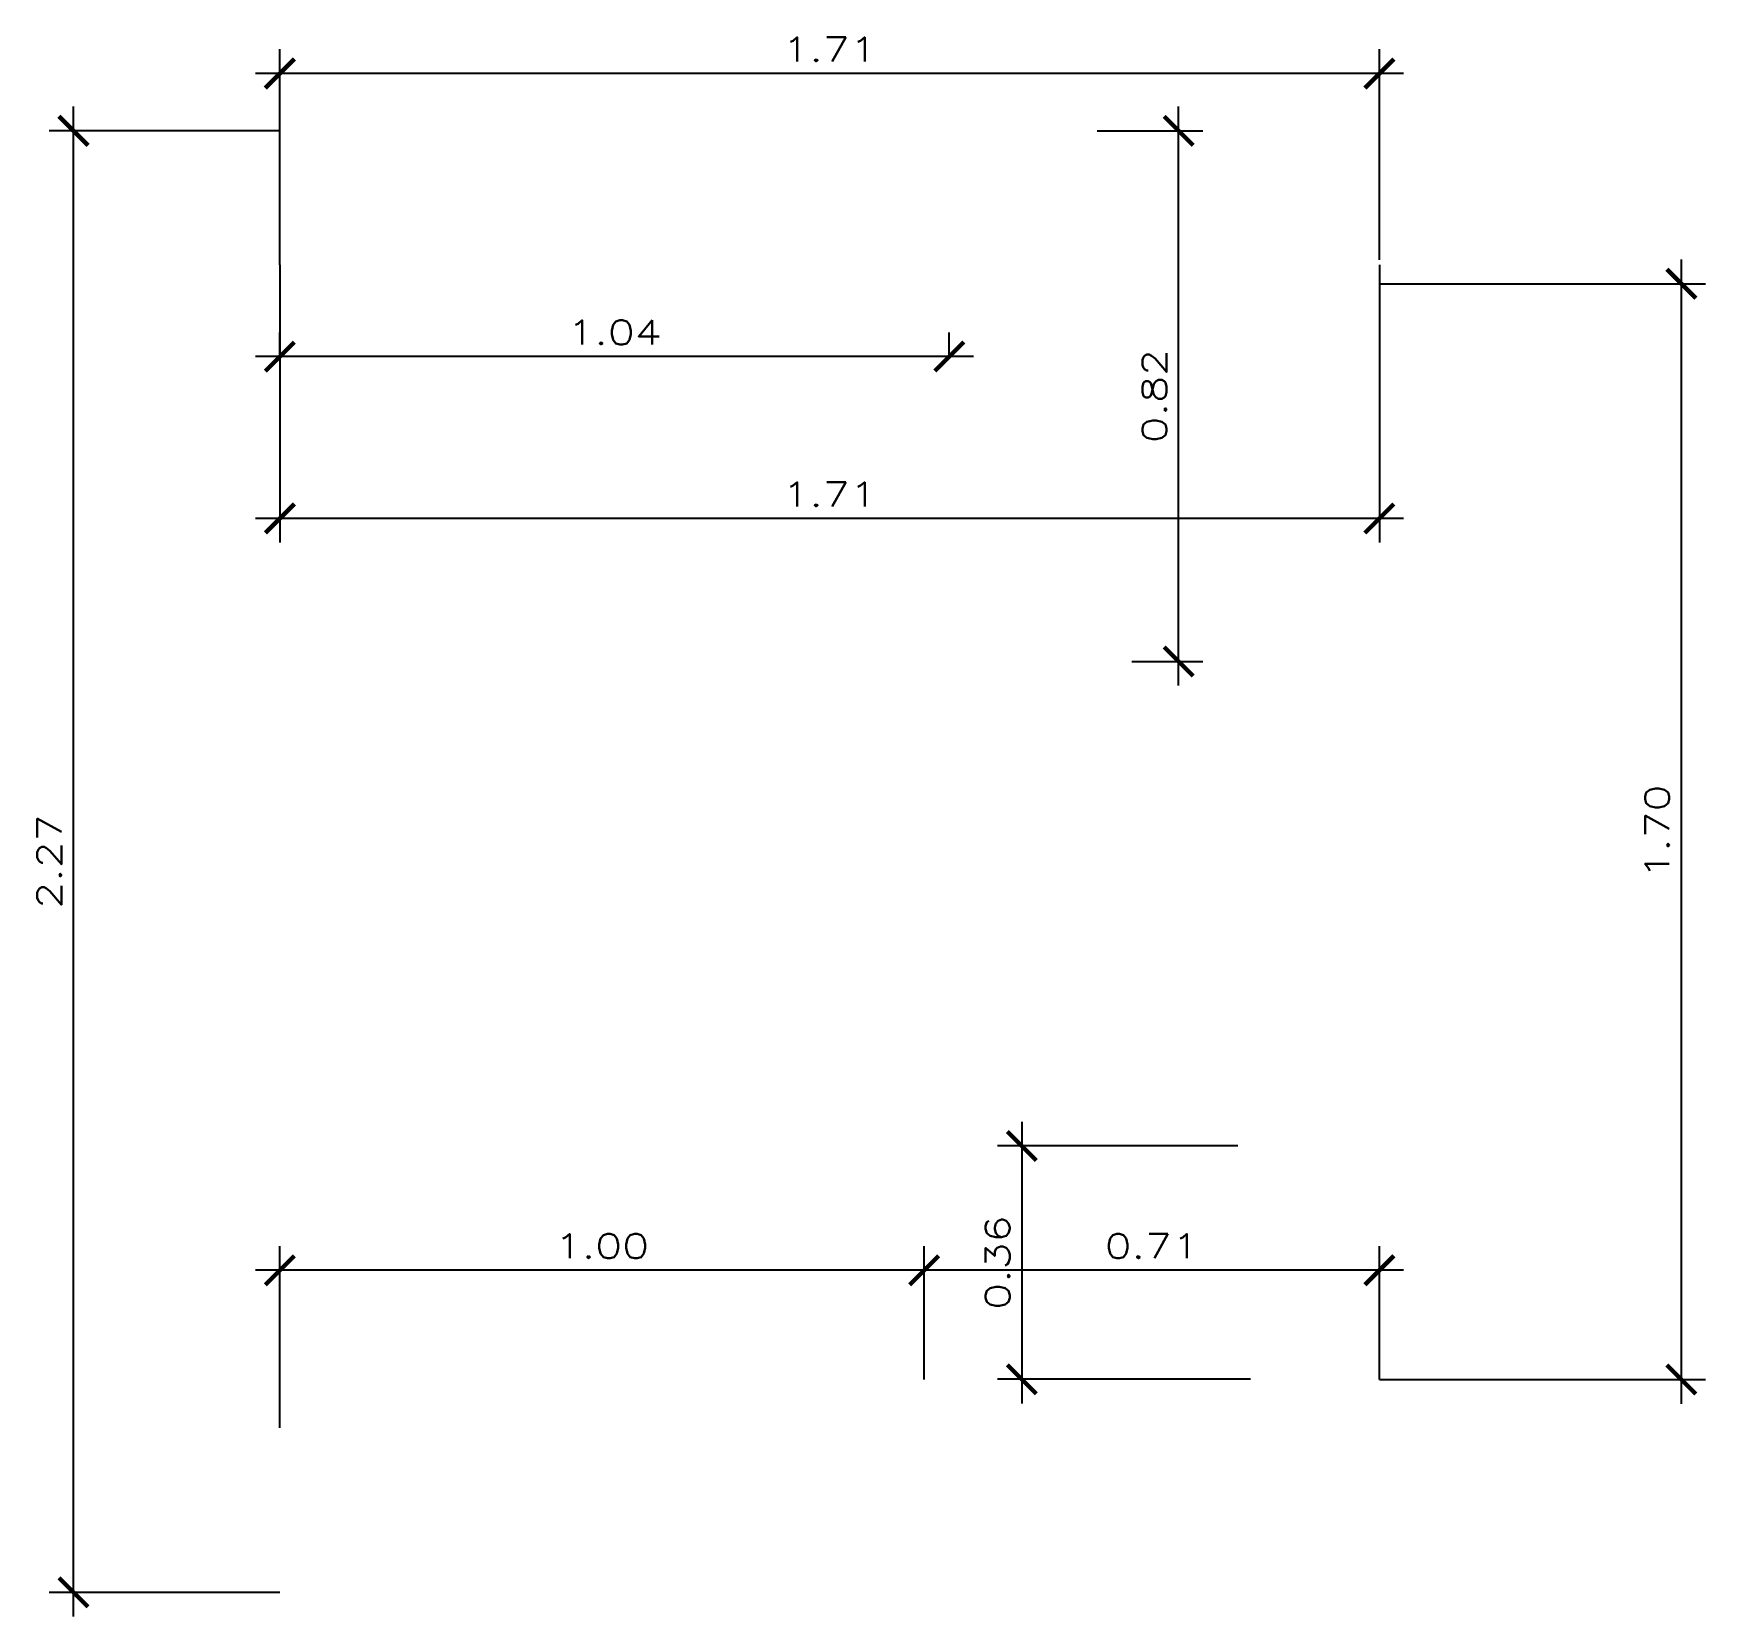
# Model space of a CAD drawing. Header units: metres. Extents: x 5753 to 5902, y 1792 to 1825.
# Drawn here: x 5847.692 to 5850.285, y 1822.608 to 1825.063 of the extents above; entities that cross this region are included whole.
import ezdxf

# ---------------------------------------------------------------- set-up
doc = ezdxf.new("R2010")
doc.units = ezdxf.units.M
doc.header["$LTSCALE"] = 0.02
doc.layers.add('DIM', color=8, linetype='Continuous')
doc.styles.add('Cotas 25', font='romans.shx', dxfattribs={"width": 1.3, "height": 0.0375})
doc.dimstyles.new('Estilo 25', dxfattribs={"dimtxt": 0.0375, "dimasz": 0.045, "dimexe": 0.0375, "dimexo": 0, "dimgap": 0.01875, "dimtad": 1, "dimzin": 1, "dimdsep": 46, "dimtxsty": 'Cotas 25', "dimblk": 'ARCHTICK', "dimcen": 0.135, "dimdle": 0.0375, "dimclrd": 9, "dimclre": 9, "dimclrt": 7, "dimadec": 0, "dimazin": 0, "dimtfac": 1, "dimtmove": 1, "dimatfit": 1, "dimfxl": 0, "dimarcsym": 0})

# ---------------------------------------------------------------- blocks, each defined once
blk = doc.blocks.new('_ArchTick')
at = {"color": 0, "linetype": 'ByBlock', "const_width": 0.15}
blk.add_lwpolyline([(-0.5, -0.5), (0.5, 0.5)], dxfattribs=at)
blk = doc.blocks.new('*D85')
at = {"layer": 'DIM', "color": 9, "lineweight": -2, "transparency": 16777216}
for p, q in [((5849.0729, 1822.9759), (5849.0729, 1823.1828)), ((5849.7789, 1822.9759), (5849.7789, 1823.1828)), ((5849.8164, 1823.1453), (5849.0354, 1823.1453))]:
    blk.add_line(p, q, dxfattribs=at)
at = {"layer": 'DIM', "color": 9, "lineweight": -2, "transparency": 16777216, "xscale": 0.045, "yscale": 0.045, "zscale": 0.045, "rotation": 180}
blk.add_blockref('_ArchTick', (5849.0729, 1823.1453), dxfattribs=at)
at = {"layer": 'DIM', "color": 9, "lineweight": -2, "transparency": 16777216, "xscale": 0.045, "yscale": 0.045, "zscale": 0.045}
blk.add_blockref('_ArchTick', (5849.7789, 1823.1453), dxfattribs=at)
at = {"layer": 'DIM', "color": 7, "transparency": 16777216, "insert": (5849.4259, 1823.1828), "char_height": 0.0375, "attachment_point": 5, "style": 'Cotas 25'}
blk.add_mtext('0.71', dxfattribs=at)
blk = doc.blocks.new('*D86')
at = {"layer": 'DIM', "color": 9, "lineweight": -2, "transparency": 16777216}
for p, q in [((5848.0737, 1822.901), (5848.0737, 1823.1828)), ((5849.0729, 1822.9759), (5849.0729, 1823.1828)), ((5849.1104, 1823.1453), (5848.0362, 1823.1453))]:
    blk.add_line(p, q, dxfattribs=at)
at = {"layer": 'DIM', "color": 9, "lineweight": -2, "transparency": 16777216, "xscale": 0.045, "yscale": 0.045, "zscale": 0.045, "rotation": 180}
blk.add_blockref('_ArchTick', (5848.0737, 1823.1453), dxfattribs=at)
at = {"layer": 'DIM', "color": 9, "lineweight": -2, "transparency": 16777216, "xscale": 0.045, "yscale": 0.045, "zscale": 0.045}
blk.add_blockref('_ArchTick', (5849.0729, 1823.1453), dxfattribs=at)
at = {"layer": 'DIM', "color": 7, "transparency": 16777216, "insert": (5848.5733, 1823.1828), "char_height": 0.0375, "attachment_point": 5, "style": 'Cotas 25'}
blk.add_mtext('1.00', dxfattribs=at)
blk = doc.blocks.new('*D87')
at = {"layer": 'DIM', "color": 9, "lineweight": -2, "transparency": 16777216}
for p, q in [((5847.7537, 1822.6084), (5847.7537, 1824.9494)), ((5848.0737, 1824.9119), (5847.7162, 1824.9119)), ((5848.0737, 1822.6459), (5847.7162, 1822.6459))]:
    blk.add_line(p, q, dxfattribs=at)
at = {"layer": 'DIM', "color": 9, "lineweight": -2, "transparency": 16777216, "xscale": 0.045, "yscale": 0.045, "zscale": 0.045}
for p, rotation in [((5847.7537, 1824.9119), 90), ((5847.7537, 1822.6459), 270)]:
    blk.add_blockref('_ArchTick', p, dxfattribs=dict(at, rotation=rotation))
at = {"layer": 'DIM', "color": 7, "transparency": 16777216, "insert": (5847.7162, 1823.7789), "char_height": 0.0375, "attachment_point": 5, "rotation": 90, "style": 'Cotas 25'}
blk.add_mtext('2.27', dxfattribs=at)
blk = doc.blocks.new('*D79')
at = {"layer": 'DIM', "color": 9, "lineweight": -2, "transparency": 16777216}
for p, q in [((5848.0737, 1824.7044), (5848.0737, 1824.2734)), ((5849.7789, 1824.7044), (5849.7789, 1824.2734)), ((5849.8164, 1824.3109), (5848.0362, 1824.3109))]:
    blk.add_line(p, q, dxfattribs=at)
at = {"layer": 'DIM', "color": 9, "lineweight": -2, "transparency": 16777216, "xscale": 0.045, "yscale": 0.045, "zscale": 0.045, "rotation": 180}
blk.add_blockref('_ArchTick', (5848.0737, 1824.3109), dxfattribs=at)
at = {"layer": 'DIM', "color": 9, "lineweight": -2, "transparency": 16777216, "xscale": 0.045, "yscale": 0.045, "zscale": 0.045}
blk.add_blockref('_ArchTick', (5849.7789, 1824.3109), dxfattribs=at)
at = {"layer": 'DIM', "color": 7, "transparency": 16777216, "insert": (5848.9263, 1824.3484), "char_height": 0.0375, "attachment_point": 5, "style": 'Cotas 25'}
blk.add_mtext('1.71', dxfattribs=at)
blk = doc.blocks.new('*D80')
at = {"layer": 'DIM', "color": 9, "lineweight": -2, "transparency": 16777216}
for p, q in [((5849.4675, 1824.0517), (5849.4675, 1824.9494)), ((5849.3413, 1824.9119), (5849.505, 1824.9119)), ((5849.3949, 1824.0892), (5849.505, 1824.0892))]:
    blk.add_line(p, q, dxfattribs=at)
at = {"layer": 'DIM', "color": 9, "lineweight": -2, "transparency": 16777216, "xscale": 0.045, "yscale": 0.045, "zscale": 0.045}
for p, rotation in [((5849.4675, 1824.9119), 90), ((5849.4675, 1824.0892), 270)]:
    blk.add_blockref('_ArchTick', p, dxfattribs=dict(at, rotation=rotation))
at = {"layer": 'DIM', "color": 7, "transparency": 16777216, "insert": (5849.43, 1824.5006), "char_height": 0.0375, "attachment_point": 5, "rotation": 90, "style": 'Cotas 25'}
blk.add_mtext('0.82', dxfattribs=at)
blk = doc.blocks.new('*D81')
at = {"layer": 'DIM', "color": 9, "lineweight": -2, "transparency": 16777216}
for p, q in [((5849.2243, 1823.3755), (5849.2243, 1822.9388)), ((5849.5595, 1823.338), (5849.1868, 1823.338)), ((5849.5789, 1822.9763), (5849.1868, 1822.9763))]:
    blk.add_line(p, q, dxfattribs=at)
at = {"layer": 'DIM', "color": 9, "lineweight": -2, "transparency": 16777216, "xscale": 0.045, "yscale": 0.045, "zscale": 0.045}
for p, rotation in [((5849.2243, 1823.338), 90), ((5849.2243, 1822.9763), 270)]:
    blk.add_blockref('_ArchTick', p, dxfattribs=dict(at, rotation=rotation))
at = {"layer": 'DIM', "color": 7, "transparency": 16777216, "insert": (5849.1868, 1823.1571), "char_height": 0.0375, "attachment_point": 5, "rotation": 90, "style": 'Cotas 25'}
blk.add_mtext('0.36', dxfattribs=at)
blk = doc.blocks.new('*D82')
at = {"layer": 'DIM', "color": 9, "lineweight": -2, "transparency": 16777216}
for p, q in [((5848.0737, 1824.5619), (5848.0737, 1824.5994)), ((5849.1119, 1824.5619), (5849.1119, 1824.5994)), ((5849.1494, 1824.5619), (5848.0362, 1824.5619))]:
    blk.add_line(p, q, dxfattribs=at)
at = {"layer": 'DIM', "color": 9, "lineweight": -2, "transparency": 16777216, "xscale": 0.045, "yscale": 0.045, "zscale": 0.045, "rotation": 180}
blk.add_blockref('_ArchTick', (5848.0737, 1824.5619), dxfattribs=at)
at = {"layer": 'DIM', "color": 9, "lineweight": -2, "transparency": 16777216, "xscale": 0.045, "yscale": 0.045, "zscale": 0.045}
blk.add_blockref('_ArchTick', (5849.1119, 1824.5619), dxfattribs=at)
at = {"layer": 'DIM', "color": 7, "transparency": 16777216, "insert": (5848.5928, 1824.5994), "char_height": 0.0375, "attachment_point": 5, "style": 'Cotas 25'}
blk.add_mtext('1.04', dxfattribs=at)
blk = doc.blocks.new('*D83')
at = {"layer": 'DIM', "color": 9, "lineweight": -2, "transparency": 16777216}
for p, q in [((5850.2471, 1822.9384), (5850.2471, 1824.7124)), ((5849.7789, 1824.6749), (5850.2846, 1824.6749)), ((5849.7789, 1822.9759), (5850.2846, 1822.9759))]:
    blk.add_line(p, q, dxfattribs=at)
at = {"layer": 'DIM', "color": 9, "lineweight": -2, "transparency": 16777216, "xscale": 0.045, "yscale": 0.045, "zscale": 0.045}
for p, rotation in [((5850.2471, 1824.6749), 90), ((5850.2471, 1822.9759), 270)]:
    blk.add_blockref('_ArchTick', p, dxfattribs=dict(at, rotation=rotation))
at = {"layer": 'DIM', "color": 7, "transparency": 16777216, "insert": (5850.2096, 1823.8254), "char_height": 0.0375, "attachment_point": 5, "rotation": 90, "style": 'Cotas 25'}
blk.add_mtext('1.70', dxfattribs=at)
blk = doc.blocks.new('*D84')
at = {"layer": 'DIM', "color": 9, "lineweight": -2, "transparency": 16777216}
for p, q in [((5848.0737, 1824.7044), (5848.0737, 1825.0383)), ((5849.7789, 1824.7119), (5849.7789, 1825.0383)), ((5849.8164, 1825.0008), (5848.0362, 1825.0008))]:
    blk.add_line(p, q, dxfattribs=at)
at = {"layer": 'DIM', "color": 9, "lineweight": -2, "transparency": 16777216, "xscale": 0.045, "yscale": 0.045, "zscale": 0.045, "rotation": 180}
blk.add_blockref('_ArchTick', (5848.0737, 1825.0008), dxfattribs=at)
at = {"layer": 'DIM', "color": 9, "lineweight": -2, "transparency": 16777216, "xscale": 0.045, "yscale": 0.045, "zscale": 0.045}
blk.add_blockref('_ArchTick', (5849.7789, 1825.0008), dxfattribs=at)
at = {"layer": 'DIM', "color": 7, "transparency": 16777216, "insert": (5848.9263, 1825.0383), "char_height": 0.0375, "attachment_point": 5, "style": 'Cotas 25'}
blk.add_mtext('1.71', dxfattribs=at)

msp = doc.modelspace()

# ---------------------------------------------------------------- dimensions: what is measured, and where the dimension line sits
at = {"layer": 'DIM'}
for base, p1, p2, picture, middle in [((5848.0737, 1825.0008), (5849.7789, 1824.7119), (5848.0737, 1824.7044), '*D84', (5848.9263, 1825.0383)), ((5848.0737, 1824.3109), (5849.7789, 1824.7044), (5848.0737, 1824.7044), '*D79', (5848.9263, 1824.3484)), ((5848.0737, 1824.5619), (5849.1119, 1824.5619), (5848.0737, 1824.5619), '*D82', (5848.5928, 1824.5994)), ((5848.0737, 1823.1453), (5849.0729, 1822.9759), (5848.0737, 1822.901), '*D86', (5848.5733, 1823.1828)), ((5849.0729, 1823.1453), (5849.7789, 1822.9759), (5849.0729, 1822.9759), '*D85', (5849.4259, 1823.1828))]:
    dim = msp.add_linear_dim(base=base, p1=p1, p2=p2, dimstyle='Estilo 25', dxfattribs=at)
    dim.commit()
    dim.dimension.update_dxf_attribs({"geometry": picture, "text_midpoint": middle})
for base, p1, p2, picture, middle in [((5847.7537, 1824.9119), (5848.0737, 1822.6459), (5848.0737, 1824.9119), '*D87', (5847.7162, 1823.7789)), ((5849.4675, 1824.9119), (5849.3949, 1824.0892), (5849.3413, 1824.9119), '*D80', (5849.43, 1824.5006)), ((5850.2471, 1824.6749), (5849.7789, 1822.9759), (5849.7789, 1824.6749), '*D83', (5850.2096, 1823.8254)), ((5849.2243, 1822.9763), (5849.5595, 1823.338), (5849.5789, 1822.9763), '*D81', (5849.1868, 1823.1571))]:
    dim = msp.add_linear_dim(base=base, p1=p1, p2=p2, angle=90, dimstyle='Estilo 25', dxfattribs=at)
    dim.commit()
    dim.dimension.update_dxf_attribs({"geometry": picture, "text_midpoint": middle})

doc.saveas('drawing.dxf')
